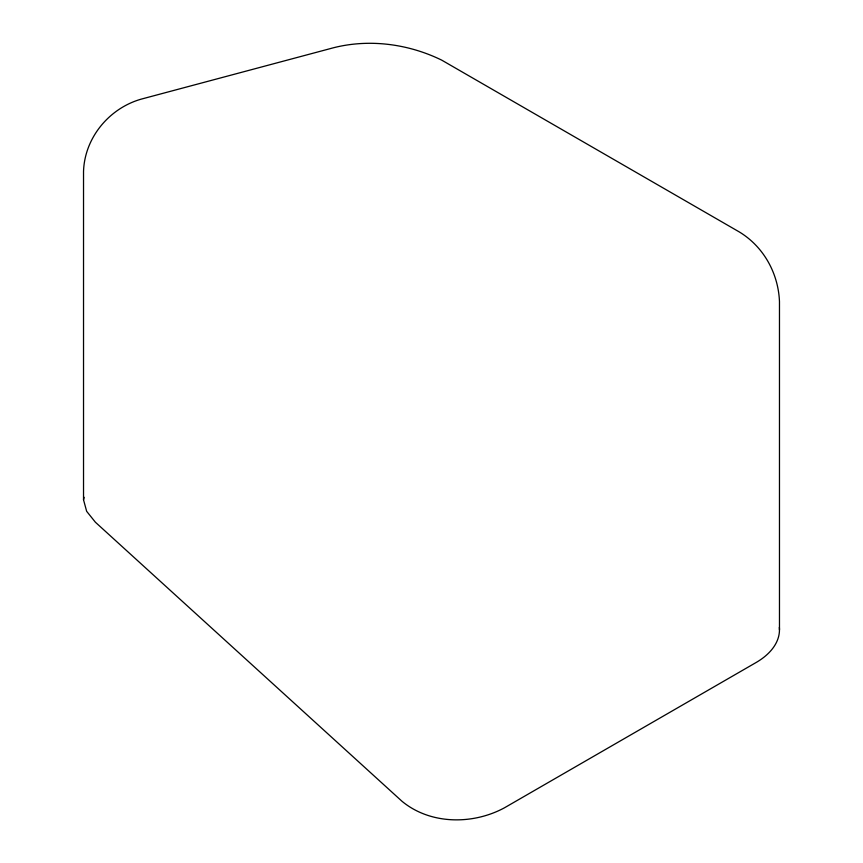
<?xml version="1.0" encoding="UTF-8"?>
<svg xmlns="http://www.w3.org/2000/svg" width="863" height="863" viewBox="0 0 863 863"><rect width="100%" height="100%" fill="white"/><g stroke="black" fill="none" stroke-linecap="round" stroke-linejoin="round"><path stroke-width="1.29" d="M779.354 627.39A80.399 46.419 0 0 1 755.923 662.622L504.413 807.833C472.816 824.899 430.421 824.748 402.018 801.296L95.394 522.223L86.656 511.317L83.528 499.817L84.132 497.304M779.472 629.807L779.472 301.554C778.307 273.28 763.647 246.667 739.267 231.92L441.759 60.162C407.487 43.377 366.98 38.285 330.011 48.695L141.111 99.169C109.062 108.317 84.531 137.897 83.528 171.575L83.528 499.817"/></g></svg>
